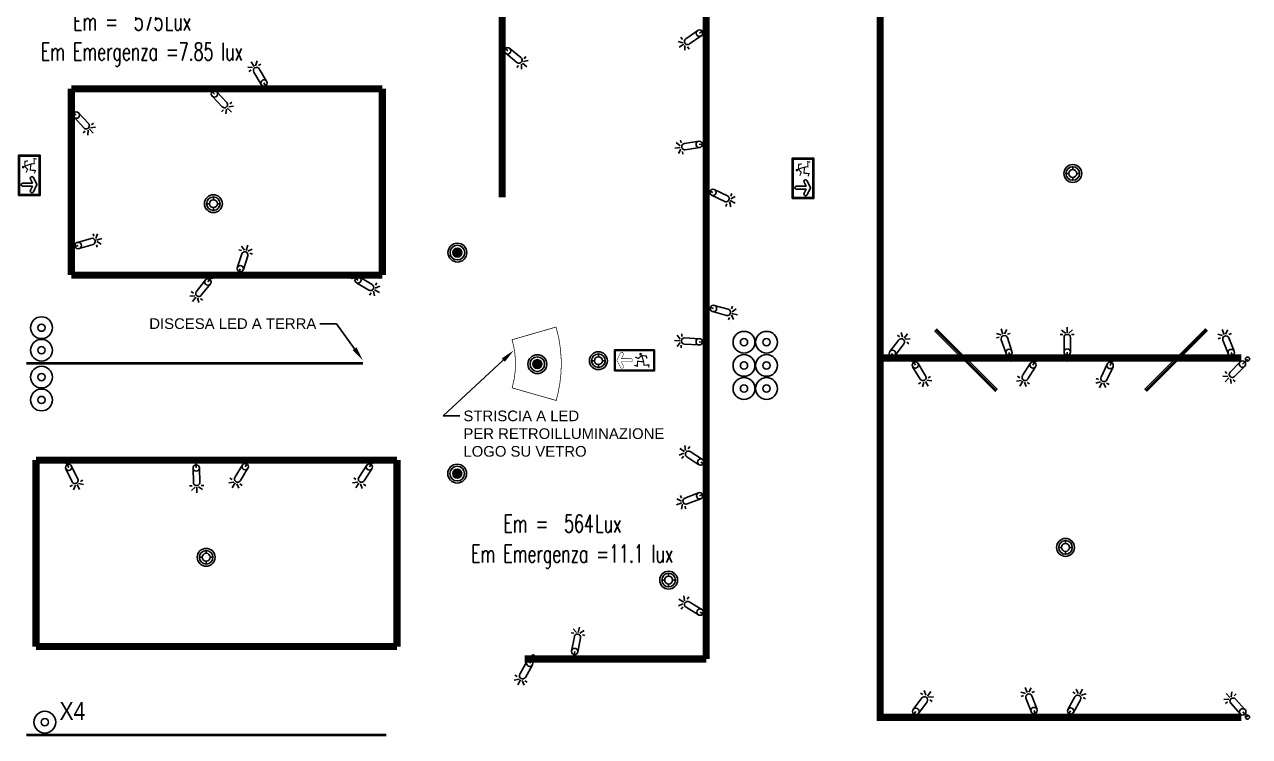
# Model space of a CAD drawing. Header units: millimetres. Extents: x 10518 to 18958, y -3857 to 2113.
# Drawn here: x 13332 to 15057, y -1665 to -661 of the extents above; entities that cross this region are included whole.
import ezdxf
from ezdxf import colors
from ezdxf.entities.mleader import LeaderData, LeaderLine
from ezdxf.enums import TextEntityAlignment as Align
from ezdxf.math import Vec2, Vec3

# ---------------------------------------------------------------- set-up
doc = ezdxf.new("R2010")
doc.units = ezdxf.units.MM
doc.linetypes.add('35', pattern=[1.5, 0.5, -0.25, 0.5, -0.25])
doc.linetypes.add('Tratteggio', pattern=[0.25, 0.15, -0.1])
for name, color, linetype in [('EM', 4, 'Continuous'), ('LC', 3, 'Continuous'), ('SCRITTE1', 90, 'Continuous'), ('TESTI', 7, 'Continuous')]:
    doc.layers.add(name, color=color, linetype=linetype)
doc.styles.add('1', font='SIMPLEX', dxfattribs={"width": 0.65})
doc.styles.add('ROMANS', font='romans', dxfattribs={"height": 2.5})
doc.styles.get("Standard").update_dxf_attribs({"font": 'arial.ttf'})

# ---------------------------------------------------------------- blocks, each defined once
blk = doc.blocks.new('*U41')
at = {"color": 2, "const_width": 2}
blk.add_lwpolyline([(-59.5, 0), (59.3, 0)], dxfattribs=at)
blk.add_lwpolyline([(60, 1.9), (60, -1.9), (-60, -1.9), (-60, 1.9)], close=True)
blk = doc.blocks.new('5299_2_0')
for p, q in [((-5.6, 0), (-9.6, 0)), ((0, 9.6), (0, 5.6)), ((9.6, 0), (5.6, 0)), ((0, -5.6), (0, -9.6))]:
    blk.add_line(p, q)
for radius in [12.6, 9.58, 5.58]:
    blk.add_circle((0, 0), radius)
blk = doc.blocks.new('emer')
for points in [[(1047.689, 696.966), (1048.115, 696.966), (1048.115, 696.74), (1047.689, 696.74)], [(1047.699, 696.956), (1048.105, 696.956), (1048.105, 696.75), (1047.699, 696.75)]]:
    blk.add_lwpolyline(points, close=True)
for points, const_width in [([(1047.73, 696.811, -1.039456), (1047.744, 696.84), (1047.788, 696.818), (1047.788, 696.921, -1.036495), (1047.818, 696.921), (1047.818, 696.818), (1047.862, 696.84, -1.039456), (1047.876, 696.811), (1047.803, 696.774)], 0.00324), ([(1047.982, 696.921, 1), (1047.994, 696.915, 1)], 0.0138)]:
    blk.add_lwpolyline(points, format="xyb", close=True, dxfattribs=dict(const_width=const_width))
blk.add_lwpolyline([(1047.729, 696.81, -1.037578), (1047.745, 696.842), (1047.786, 696.821), (1047.786, 696.921, -1.034653), (1047.82, 696.921), (1047.82, 696.821), (1047.861, 696.842, -1.037578), (1047.877, 696.81), (1047.803, 696.773)], format="xyb", close=True)
at = {"const_width": 0.0121}
for points in [[(1048.016, 696.837), (1047.956, 696.843), (1047.953, 696.789), (1047.922, 696.8)], [(1047.995, 696.902), (1047.967, 696.871), (1047.93, 696.887)], [(1047.995, 696.902), (1048.05, 696.898), (1048.054, 696.868)], [(1047.999, 696.902), (1048.02, 696.838), (1048.025, 696.801), (1048.077, 696.803), (1048.073, 696.777)]]:
    blk.add_lwpolyline(points, dxfattribs=at)
blk = doc.blocks.new('emer bandiera2')
for points in [[(19484, 11821.5), (19540.3, 11821.5), (19540.3, 11791.9), (19484, 11791.9)], [(19485, 11820.5), (19539.3, 11820.5), (19539.3, 11792.9), (19485, 11792.9)]]:
    blk.add_lwpolyline(points, close=True)
for points, const_width in [([(19504.5, 11815.7, -1), (19502.8, 11815, -1)], 1.84), ([(19532.1, 11796.8, -1.037578), (19527.9, 11799), (19530.7, 11804.5), (19517.2, 11804.5, -1.034653), (19517.2, 11808.9), (19530.7, 11808.9), (19527.9, 11814.5, -1.037578), (19532.1, 11816.6), (19537.1, 11806.7)], 0.65)]:
    blk.add_lwpolyline(points, format="xyb", close=True, dxfattribs=dict(const_width=const_width))
at = {"const_width": 1.62}
for points in [[(19502.2, 11813.3), (19499.3, 11804.7), (19498.7, 11799.8), (19491.8, 11800), (19492.3, 11796.5)], [(19502.7, 11813.3), (19495.3, 11812.6), (19494.8, 11808.8)], [(19499.9, 11804.5), (19507.9, 11805.3), (19508.3, 11798.1), (19512.5, 11799.6)], [(19502.7, 11813.3), (19506.4, 11809.1), (19511.3, 11811.3)]]:
    blk.add_lwpolyline(points, dxfattribs=at)
blk = doc.blocks.new('P')
at = {"transparency": 16777216}
for radius in [9.6, 3.2]:
    blk.add_circle((0, 0), radius, dxfattribs=at)
at = {"layer": 'TESTI', "color": 7, "transparency": 16777216, "style": 'ROMANS'}
blk.add_attdef('P', text='', height=13, dxfattribs=at).set_placement((-10.5, 11.1), align=Align.RIGHT)
blk.add_attdef('P', (10, 11.1), '', height=13, dxfattribs=at)
blk = doc.blocks.new('*U70')
at = {"color": 2}
for p, q in [((-17.7, -32.2), (-24.6, -34.2)), ((-24, -27.2), (-20.5, -28.8)), ((-15.8, -33.4), (-19.2, -40.5)), ((-13.4, -34.2), (-10.1, -40.3)), ((-9.3, -34.1), (-5.8, -35.8))]:
    blk.add_line(p, q, dxfattribs=at)
at = {"layer": 'LC'}
for p, q in [((0, 0), (-4.3, -9)), ((-17, -25.5), (-8.3, -7.1)), ((-0.2, -10.9), (-9, -29.3))]:
    blk.add_line(p, q, dxfattribs=at)
for centre, radius in [((0, 0), 2.88), ((-4.3, -9), 4.46)]:
    blk.add_circle(centre, radius, dxfattribs=at)
blk.add_arc((-13, -27.4), 4.46, 154.6516, 334.6516, dxfattribs=at)
blk = doc.blocks.new('*U45')
at = {"color": 2}
for p, q in [((-6.2, 34.8), (-10, 34.8)), ((-2.5, 36.6), (-8.1, 40.7)), ((0, 37), (0, 44.9)), ((2.2, 36.7), (7.6, 41.4)), ((10, 34.8), (6.2, 34.8))]:
    blk.add_line(p, q, dxfattribs=at)
at = {"layer": 'LC'}
for p, q in [((-4.5, 9.9), (-4.5, 30.3)), ((4.5, 30.3), (4.5, 9.9)), ((0, 0), (0, 9.9))]:
    blk.add_line(p, q, dxfattribs=at)
for centre, radius in [((0, 9.9), 4.46), ((0, 0), 2.88)]:
    blk.add_circle(centre, radius, dxfattribs=at)
blk.add_arc((0, 30.3), 4.46, 0, 180, dxfattribs=at)
blk = doc.blocks.new('*U69')
at = {"color": 2}
for p, q in [((-21.2, -30.1), (-28.3, -31.2)), ((-26.9, -24.3), (-23.6, -26.3)), ((-19.5, -31.4), (-23.6, -38.1)), ((-17.2, -32.5), (-14.5, -38.9)), ((-13.1, -32.9), (-9.8, -34.9))]:
    blk.add_line(p, q, dxfattribs=at)
at = {"layer": 'LC'}
for p, q in [((0, 0), (-5.2, -8.4)), ((-19.8, -23.4), (-9, -6.1)), ((-1.4, -10.8), (-12.2, -28.1))]:
    blk.add_line(p, q, dxfattribs=at)
for centre, radius in [((0, 0), 2.88), ((-5.2, -8.4), 4.46)]:
    blk.add_circle(centre, radius, dxfattribs=at)
blk.add_arc((-16, -25.8), 4.46, 148.2006, 328.2006, dxfattribs=at)
blk = doc.blocks.new('*U44')
at = {"color": 2}
for p, q in [((-14.2, 33.9), (-20.8, 35.9)), ((-11.9, 35), (-14.4, 42.5)), ((-9.7, 35.5), (-6.2, 41.6)), ((-1.7, 36.2), (-5.3, 35)), ((-17.1, 31), (-20.7, 29.7))]:
    blk.add_line(p, q, dxfattribs=at)
at = {"layer": 'LC'}
for p, q in [((-7.4, 8), (-14, 27.3)), ((-5.5, 30.2), (1, 10.8)), ((0, 0), (-3.2, 9.4))]:
    blk.add_line(p, q, dxfattribs=at)
for centre, radius in [((-3.2, 9.4), 4.46), ((0, 0), 2.88)]:
    blk.add_circle(centre, radius, dxfattribs=at)
blk.add_arc((-9.8, 28.7), 4.46, 18.7832, 198.7832, dxfattribs=at)
blk = doc.blocks.new('*U68')
at = {"color": 2}
for p, q in [((9.6, -34.9), (12.9, -32.9)), ((17.3, -32.5), (15.2, -39.3)), ((19.3, -31.5), (23.4, -38.2)), ((21.3, -29.9), (28.2, -30.5)), ((23.5, -26.4), (26.7, -24.4))]:
    blk.add_line(p, q, dxfattribs=at)
at = {"layer": 'LC'}
for p, q in [((0, 0), (5.2, -8.5)), ((12, -28.2), (1.4, -10.8)), ((9, -6.1), (19.7, -23.5))]:
    blk.add_line(p, q, dxfattribs=at)
for centre, radius in [((0, 0), 2.88), ((5.2, -8.5), 4.46)]:
    blk.add_circle(centre, radius, dxfattribs=at)
blk.add_arc((15.9, -25.9), 4.46, 211.4891, 31.4891, dxfattribs=at)
blk = doc.blocks.new('*U43')
at = {"color": 2}
for p, q in [((20.2, 30.7), (18.2, 37.3)), ((22.4, 29.4), (27.2, 35.7)), ((16.1, 31.5), (13.1, 33.8)), ((24, 27.9), (31.1, 28.4)), ((29.1, 21.6), (26, 23.9))]:
    blk.add_line(p, q, dxfattribs=at)
at = {"layer": 'LC'}
for p, q in [((2.5, 10.6), (14.8, 26.9)), ((21.9, 21.5), (9.6, 5.2)), ((0, 0), (6, 7.9))]:
    blk.add_line(p, q, dxfattribs=at)
for centre, radius in [((0, 0), 2.88), ((6, 7.9), 4.46)]:
    blk.add_circle(centre, radius, dxfattribs=at)
blk.add_arc((18.4, 24.2), 4.46, 322.7371, 142.7371, dxfattribs=at)
blk = doc.blocks.new('*U46')
at = {"color": 2}
for p, q in [((-15.9, 33.1), (-22.6, 34.9)), ((-13.6, 34.4), (-16.5, 41.7)), ((-11.5, 35), (-8.2, 41.3)), ((-3.5, 36.1), (-7, 34.7)), ((-18.6, 30.1), (-22.2, 28.7))]:
    blk.add_line(p, q, dxfattribs=at)
at = {"layer": 'LC'}
for p, q in [((-7.8, 7.6), (-15.3, 26.6)), ((-7, 29.9), (0.5, 10.9)), ((0, 0), (-3.7, 9.2))]:
    blk.add_line(p, q, dxfattribs=at)
for centre, radius in [((-3.7, 9.2), 4.46), ((0, 0), 2.88)]:
    blk.add_circle(centre, radius, dxfattribs=at)
blk.add_arc((-11.2, 28.2), 4.46, 21.6255, 201.6255, dxfattribs=at)
blk = doc.blocks.new('*U71')
at = {"color": 2}
for p, q in [((-27.4, -24.6), (-34.5, -24.1)), ((-31.6, -17.7), (-28.9, -20.4)), ((-26, -26.3), (-31.5, -31.9)), ((-24, -27.8), (-22.8, -34.7)), ((-20, -29.1), (-17.3, -31.8))]:
    blk.add_line(p, q, dxfattribs=at)
at = {"layer": 'LC'}
for p, q in [((0, 0), (-7, -7.1)), ((-24.5, -18.4), (-10.2, -3.9)), ((-3.8, -10.2), (-18.2, -24.7))]:
    blk.add_line(p, q, dxfattribs=at)
for centre, radius in [((0, 0), 2.88), ((-7, -7.1), 4.46)]:
    blk.add_circle(centre, radius, dxfattribs=at)
blk.add_arc((-21.3, -21.6), 4.46, 135.3357, 315.3357, dxfattribs=at)
blk = doc.blocks.new('*U73')
at = {"color": 2}
for p, q in [((11.4, 33.5), (8, 35.3)), ((15.5, 33.3), (12.6, 39.6)), ((17.9, 32.4), (21.7, 39.3)), ((19.7, 31.1), (26.6, 32.6)), ((25.6, 25.6), (22.3, 27.5))]:
    blk.add_line(p, q, dxfattribs=at)
at = {"layer": 'LC'}
for p, q in [((0.9, 10.8), (10.8, 28.7)), ((18.6, 24.4), (8.7, 6.5)), ((0, 0), (4.8, 8.7))]:
    blk.add_line(p, q, dxfattribs=at)
for centre, radius in [((0, 0), 2.88), ((4.8, 8.7), 4.46)]:
    blk.add_circle(centre, radius, dxfattribs=at)
blk.add_arc((14.7, 26.6), 4.46, 331.0958, 151.0958, dxfattribs=at)
blk = doc.blocks.new('*U42')
at = {"color": 2}
for p, q in [((-15.5, 33.3), (-22.2, 35.1)), ((-13.3, 34.5), (-16.1, 41.9)), ((-11.1, 35.1), (-7.8, 41.4)), ((-3.1, 36.1), (-6.7, 34.7)), ((-18.3, 30.3), (-21.9, 28.9))]:
    blk.add_line(p, q, dxfattribs=at)
at = {"layer": 'LC'}
for p, q in [((-7.7, 7.7), (-15.1, 26.7)), ((-6.7, 29.9), (0.6, 10.9)), ((0, 0), (-3.6, 9.3))]:
    blk.add_line(p, q, dxfattribs=at)
for centre, radius in [((-3.6, 9.3), 4.46), ((0, 0), 2.88)]:
    blk.add_circle(centre, radius, dxfattribs=at)
blk.add_arc((-10.9, 28.3), 4.46, 21.0395, 201.0395, dxfattribs=at)
blk = doc.blocks.new('*U72')
at = {"color": 2}
for p, q in [((19.8, 30.9), (17.8, 37.5)), ((22.1, 29.7), (26.8, 36)), ((15.8, 31.7), (12.7, 33.9)), ((23.7, 28.2), (30.8, 28.7)), ((28.8, 21.9), (25.8, 24.2))]:
    blk.add_line(p, q, dxfattribs=at)
at = {"layer": 'LC'}
for p, q in [((2.3, 10.6), (14.5, 27)), ((21.7, 21.7), (9.5, 5.3)), ((0, 0), (5.9, 8))]:
    blk.add_line(p, q, dxfattribs=at)
for centre, radius in [((0, 0), 2.88), ((5.9, 8), 4.46)]:
    blk.add_circle(centre, radius, dxfattribs=at)
blk.add_arc((18.1, 24.4), 4.46, 323.3726, 143.3726, dxfattribs=at)
blk = doc.blocks.new('*U47')
at = {"color": 2}
for p, q in [((-23, 28.8), (-22.1, 35.8)), ((-26.4, 25.5), (-33.3, 24.8)), ((-27.9, 21.7), (-30.8, 19.1)), ((-24.8, 27.5), (-30, 33.3)), ((-15.8, 32.6), (-18.7, 30))]:
    blk.add_line(p, q, dxfattribs=at)
at = {"layer": 'LC'}
for p, q in [((-10, 4.4), (-23.6, 19.6)), ((-17, 25.5), (-3.3, 10.4)), ((0, 0), (-6.6, 7.4))]:
    blk.add_line(p, q, dxfattribs=at)
for centre, radius in [((-6.6, 7.4), 4.46), ((0, 0), 2.88)]:
    blk.add_circle(centre, radius, dxfattribs=at)
blk.add_arc((-20.3, 22.5), 4.46, 42.035, 222.035, dxfattribs=at)
blk = doc.blocks.new('5040_2_1')
h = blk.add_hatch(color=2)
h.dxf.hatch_style = 1
h.paths.add_polyline_path([(6.3, 0, 1), (-6.3, 0, 1)])
for radius in [13.3, 10.3]:
    blk.add_circle((0, 0), radius)
at = {"color": 2}
blk.add_circle((0, 0), 6.33, dxfattribs=at)
blk = doc.blocks.new('*U108')
at = {"color": 2}
for p, q in [((6.2, -35.7), (9.7, -34)), ((14.1, -34), (11.3, -40.5)), ((16.2, -33.2), (19.7, -40.3)), ((18.3, -31.8), (25.2, -33)), ((20.9, -28.6), (24.3, -26.9))]:
    blk.add_line(p, q, dxfattribs=at)
at = {"layer": 'LC'}
for p, q in [((0, 0), (4.4, -8.9)), ((9.3, -29.2), (0.3, -10.9)), ((8.4, -7), (17.3, -25.3))]:
    blk.add_line(p, q, dxfattribs=at)
for centre, radius in [((0, 0), 2.88), ((4.4, -8.9), 4.46)]:
    blk.add_circle(centre, radius, dxfattribs=at)
blk.add_arc((13.3, -27.3), 4.46, 206.0035, 26.0035, dxfattribs=at)
blk = doc.blocks.new('*U111')
at = {"color": 2}
for p, q in [((7.3, -34.6), (11.1, -34.5)), ((-9, -35.1), (-5.2, -35)), ((-1.1, -36.8), (-6.4, -41.6)), ((1.1, -37), (1.3, -44.8)), ((3.6, -36.6), (9.3, -40.5))]:
    blk.add_line(p, q, dxfattribs=at)
at = {"layer": 'LC'}
for p, q in [((0, 0), (0.3, -9.9)), ((-3.6, -30.5), (-4.2, -10.1)), ((4.8, -9.8), (5.4, -30.2))]:
    blk.add_line(p, q, dxfattribs=at)
for centre, radius in [((0, 0), 2.88), ((0.3, -9.9), 4.46)]:
    blk.add_circle(centre, radius, dxfattribs=at)
blk.add_arc((0.9, -30.3), 4.46, 181.6935, 1.6935, dxfattribs=at)
blk = doc.blocks.new('*U110')
at = {"color": 2}
for p, q in [((-21, -30.2), (-28.1, -31.4)), ((-26.7, -24.5), (-23.5, -26.5)), ((-19.3, -31.5), (-23.4, -38.3)), ((-17, -32.6), (-14.3, -39)), ((-12.8, -32.9), (-9.6, -34.9))]:
    blk.add_line(p, q, dxfattribs=at)
at = {"layer": 'LC'}
for p, q in [((0, 0), (-5.2, -8.5)), ((-19.6, -23.6), (-9, -6.1)), ((-1.4, -10.8), (-12, -28.2))]:
    blk.add_line(p, q, dxfattribs=at)
for centre, radius in [((0, 0), 2.88), ((-5.2, -8.5), 4.46)]:
    blk.add_circle(centre, radius, dxfattribs=at)
blk.add_arc((-15.8, -25.9), 4.46, 148.5631, 328.5631, dxfattribs=at)
blk = doc.blocks.new('*U109')
at = {"color": 2}
for p, q in [((-21.8, -29.6), (-28.9, -30.6)), ((-27.4, -23.8), (-24.2, -25.8)), ((-20.1, -31), (-24.4, -37.6)), ((-17.8, -32.1), (-15.3, -38.6)), ((-13.7, -32.6), (-10.5, -34.7))]:
    blk.add_line(p, q, dxfattribs=at)
at = {"layer": 'LC'}
for p, q in [((0, 0), (-5.4, -8.3)), ((-20.2, -23), (-9.1, -5.9)), ((-1.7, -10.8), (-12.8, -27.9))]:
    blk.add_line(p, q, dxfattribs=at)
for centre, radius in [((0, 0), 2.88), ((-5.4, -8.3), 4.46)]:
    blk.add_circle(centre, radius, dxfattribs=at)
blk.add_arc((-16.5, -25.5), 4.46, 147.0634, 327.0634, dxfattribs=at)
blk = doc.blocks.new('*U112')
at = {"color": 2}
for p, q in [((-24.4, -27.5), (-31.6, -27.8)), ((-29.4, -21.1), (-26.4, -23.5)), ((-22.9, -29.1), (-27.7, -35.3)), ((-20.7, -30.4), (-18.8, -37)), ((-16.6, -31.2), (-13.6, -33.6))]:
    blk.add_line(p, q, dxfattribs=at)
at = {"layer": 'LC'}
for p, q in [((0, 0), (-6.1, -7.8)), ((-22.3, -21.1), (-9.6, -5)), ((-2.6, -10.6), (-15.3, -26.6))]:
    blk.add_line(p, q, dxfattribs=at)
for centre, radius in [((0, 0), 2.88), ((-6.1, -7.8), 4.46)]:
    blk.add_circle(centre, radius, dxfattribs=at)
blk.add_arc((-18.8, -23.9), 4.46, 141.8038, 321.8038, dxfattribs=at)
blk = doc.blocks.new('*U113')
at = {"color": 2}
for p, q in [((4.8, 35), (1.1, 36.2)), ((8.8, 35.7), (4.8, 41.2)), ((11.3, 35.2), (13.8, 42.7)), ((13.4, 34.3), (19.9, 37.1)), ((20.2, 30.1), (16.6, 31.2))]:
    blk.add_line(p, q, dxfattribs=at)
at = {"layer": 'LC'}
for p, q in [((-1.2, 10.8), (5.1, 30.3)), ((13.6, 27.5), (7.3, 8.1)), ((0, 0), (3, 9.4))]:
    blk.add_line(p, q, dxfattribs=at)
for centre, radius in [((0, 0), 2.88), ((3, 9.4), 4.46)]:
    blk.add_circle(centre, radius, dxfattribs=at)
blk.add_arc((9.3, 28.9), 4.46, 342.1379, 162.1379, dxfattribs=at)
blk = doc.blocks.new('*U114')
at = {"color": 2}
for p, q in [((32.8, -16.5), (39.2, -13.8)), ((33.1, -12.4), (35.1, -9.1)), ((24.8, -26.4), (26.8, -23.1)), ((30.5, -20.6), (31.7, -27.6)), ((31.8, -18.9), (38.6, -22.9))]:
    blk.add_line(p, q, dxfattribs=at)
at = {"layer": 'LC'}
for p, q in [((0, 0), (8.5, -5.1)), ((23.8, -19.3), (6.3, -8.9)), ((10.8, -1.2), (28.4, -11.6))]:
    blk.add_line(p, q, dxfattribs=at)
for centre, radius in [((0, 0), 2.88), ((8.5, -5.1), 4.46)]:
    blk.add_circle(centre, radius, dxfattribs=at)
blk.add_arc((26.1, -15.5), 4.46, 239.3313, 59.3313, dxfattribs=at)
blk = doc.blocks.new('*U115')
at = {"color": 2}
for p, q in [((16.6, -32.2), (19.3, -29.6)), ((23.6, -28.3), (22.9, -35.3)), ((25.3, -26.9), (30.7, -32.7)), ((27, -25), (33.8, -24.1)), ((28.4, -21.1), (31.2, -18.5))]:
    blk.add_line(p, q, dxfattribs=at)
at = {"layer": 'LC'}
for p, q in [((0, 0), (6.8, -7.2)), ((17.6, -25.2), (3.6, -10.3)), ((10.1, -4.2), (24.1, -19))]:
    blk.add_line(p, q, dxfattribs=at)
for centre, radius in [((0, 0), 2.88), ((6.8, -7.2), 4.46)]:
    blk.add_circle(centre, radius, dxfattribs=at)
blk.add_arc((20.8, -22.1), 4.46, 223.273, 43.273, dxfattribs=at)
blk = doc.blocks.new('*U116')
at = {"color": 2}
for p, q in [((-19.1, 31.7), (-23.1, 38.4)), ((-17, 32.6), (-14.8, 39.4)), ((-9.3, 35), (-12.6, 33)), ((-21.1, 30.1), (-27.9, 30.7)), ((-23.3, 26.6), (-26.6, 24.7))]:
    blk.add_line(p, q, dxfattribs=at)
at = {"layer": 'LC'}
for p, q in [((-8.9, 6.2), (-19.5, 23.7)), ((-11.8, 28.3), (-1.3, 10.8)), ((0, 0), (-5.1, 8.5))]:
    blk.add_line(p, q, dxfattribs=at)
for centre, radius in [((-5.1, 8.5), 4.46), ((0, 0), 2.88)]:
    blk.add_circle(centre, radius, dxfattribs=at)
blk.add_arc((-15.6, 26), 4.46, 31.0311, 211.0311, dxfattribs=at)
blk = doc.blocks.new('*U117')
at = {"color": 2}
for p, q in [((-19.8, -31), (-26.8, -32.5)), ((-25.7, -25.5), (-22.4, -27.4)), ((-18, -32.3), (-21.8, -39.2)), ((-15.6, -33.2), (-12.7, -39.5)), ((-11.5, -33.4), (-8.2, -35.3))]:
    blk.add_line(p, q, dxfattribs=at)
at = {"layer": 'LC'}
for p, q in [((0, 0), (-4.8, -8.7)), ((-18.7, -24.3), (-8.7, -6.5)), ((-0.9, -10.8), (-10.9, -28.7))]:
    blk.add_line(p, q, dxfattribs=at)
for centre, radius in [((0, 0), 2.88), ((-4.8, -8.7), 4.46)]:
    blk.add_circle(centre, radius, dxfattribs=at)
blk.add_arc((-14.8, -26.5), 4.46, 150.8579, 330.8579, dxfattribs=at)
blk = doc.blocks.new('*U118')
at = {"color": 2}
for p, q in [((0.5, 35.4), (-3.3, 36.1)), ((4.5, 36.5), (-0.3, 41.5)), ((7, 36.3), (8.5, 44)), ((9.1, 35.6), (15.3, 39.2)), ((16.4, 32.3), (12.7, 33))]:
    blk.add_line(p, q, dxfattribs=at)
at = {"layer": 'LC'}
for p, q in [((-2.5, 10.6), (1.4, 30.6)), ((10.1, 29), (6.3, 8.9)), ((0, 0), (1.9, 9.7))]:
    blk.add_line(p, q, dxfattribs=at)
for centre, radius in [((0, 0), 2.88), ((1.9, 9.7), 4.46)]:
    blk.add_circle(centre, radius, dxfattribs=at)
blk.add_arc((5.7, 29.8), 4.46, 349.0897, 169.0897, dxfattribs=at)
blk = doc.blocks.new('*U119')
at = {"color": 2}
for p, q in [((-31.6, 19.1), (-38.4, 23.2)), ((-30.3, 20.9), (-31.5, 27.9)), ((-24.6, 26.6), (-26.6, 23.3)), ((-32.7, 16.8), (-39, 14.1)), ((-33, 12.7), (-35, 9.4))]:
    blk.add_line(p, q, dxfattribs=at)
at = {"layer": 'LC'}
for p, q in [((-23.7, 19.5), (-6.2, 9)), ((-10.8, 1.3), (-28.3, 11.9)), ((0, 0), (-8.5, 5.1))]:
    blk.add_line(p, q, dxfattribs=at)
for centre, radius in [((-8.5, 5.1), 4.46), ((0, 0), 2.88)]:
    blk.add_circle(centre, radius, dxfattribs=at)
blk.add_arc((-26, 15.7), 4.46, 58.8518, 238.8518, dxfattribs=at)
blk = doc.blocks.new('*U120')
at = {"color": 2}
for p, q in [((-34.5, -13.4), (-41.8, -16.2)), ((-35, -11.2), (-41.3, -7.9)), ((-36.1, -3.2), (-34.7, -6.8)), ((-33.2, -15.6), (-35, -22.3)), ((-30.2, -18.4), (-28.8, -22))]:
    blk.add_line(p, q, dxfattribs=at)
at = {"layer": 'LC'}
for p, q in [((-29.9, -6.8), (-10.9, 0.6)), ((0, 0), (-9.3, -3.6)), ((-7.6, -7.8), (-26.7, -15.2))]:
    blk.add_line(p, q, dxfattribs=at)
for centre, radius in [((-9.3, -3.6), 4.46), ((0, 0), 2.88)]:
    blk.add_circle(centre, radius, dxfattribs=at)
blk.add_arc((-28.3, -11), 4.46, 111.2357, 291.2357, dxfattribs=at)
blk = doc.blocks.new('*U121')
at = {"color": 2}
for p, q in [((-32.1, 17.8), (-38.6, 15.3)), ((-31, 20.1), (-37.7, 24.4)), ((-29.6, 21.8), (-30.6, 28.9)), ((-23.8, 27.3), (-25.8, 24.1)), ((-32.6, 13.7), (-34.7, 10.5))]:
    blk.add_line(p, q, dxfattribs=at)
at = {"layer": 'LC'}
for p, q in [((-23.1, 20.2), (-5.9, 9.1)), ((-10.8, 1.6), (-27.9, 12.7)), ((0, 0), (-8.3, 5.4))]:
    blk.add_line(p, q, dxfattribs=at)
for centre, radius in [((-8.3, 5.4), 4.46), ((0, 0), 2.88)]:
    blk.add_circle(centre, radius, dxfattribs=at)
blk.add_arc((-25.5, 16.5), 4.46, 57.0973, 237.0973, dxfattribs=at)
blk = doc.blocks.new('*U134')
at = {"color": 2}
for p, q in [((-36.9, 2.1), (-44.8, 2.6)), ((-36.5, 4.3), (-40.9, 9.9)), ((-34.2, 12), (-34.4, 8.2)), ((-36.7, -0.4), (-41.1, -5.8)), ((-35.1, -4.2), (-35.3, -8))]:
    blk.add_line(p, q, dxfattribs=at)
at = {"layer": 'LC'}
for p, q in [((-30, 6.2), (-9.7, 5)), ((0, 0), (-9.9, 0.6)), ((-10.2, -3.9), (-30.6, -2.7))]:
    blk.add_line(p, q, dxfattribs=at)
for centre, radius in [((-9.9, 0.6), 4.46), ((0, 0), 2.88)]:
    blk.add_circle(centre, radius, dxfattribs=at)
blk.add_arc((-30.3, 1.7), 4.46, 86.7081, 266.7081, dxfattribs=at)
blk = doc.blocks.new('*U100')
at = {"color": 2}
for p, q in [((35.2, -3.1), (36.2, 0.5)), ((30.9, -18.8), (32, -15.2)), ((34.9, -11.8), (37.9, -18.2)), ((35.7, -9.7), (43.3, -11.8)), ((36, -7.2), (41.4, -2.9))]:
    blk.add_line(p, q, dxfattribs=at)
at = {"layer": 'LC'}
for p, q in [((0, 0), (9.6, -2.6)), ((10.8, 1.7), (30.5, -3.7)), ((28.1, -12.3), (8.4, -6.9))]:
    blk.add_line(p, q, dxfattribs=at)
for centre, radius in [((0, 0), 2.88), ((9.6, -2.6), 4.46)]:
    blk.add_circle(centre, radius, dxfattribs=at)
blk.add_arc((29.3, -8), 4.46, 254.7647, 74.7647, dxfattribs=at)
blk = doc.blocks.new('*U132')
at = {"color": 2}
for p, q in [((33.4, -15.9), (40.5, -19.3)), ((34.1, -9.4), (35.7, -5.9)), ((34.2, -13.5), (40.2, -10.2)), ((27.1, -24), (28.7, -20.6)), ((32.2, -17.8), (34.1, -24.7))]:
    blk.add_line(p, q, dxfattribs=at)
at = {"layer": 'LC'}
for p, q in [((0, 0), (9, -4.3)), ((25.5, -17.1), (7, -8.3)), ((10.9, -0.2), (29.3, -9))]:
    blk.add_line(p, q, dxfattribs=at)
for centre, radius in [((0, 0), 2.88), ((9, -4.3), 4.46)]:
    blk.add_circle(centre, radius, dxfattribs=at)
blk.add_arc((27.4, -13.1), 4.46, 244.5123, 64.5123, dxfattribs=at)
blk = doc.blocks.new('*U131')
at = {"color": 2}
for p, q in [((-36.6, -3.4), (-42.1, 1.2)), ((-35.9, 4.6), (-35.4, 0.8)), ((-36.5, -5.7), (-44.3, -6.9)), ((-35.8, -8.1), (-39, -14.3)), ((-33.5, -11.5), (-32.9, -15.2))]:
    blk.add_line(p, q, dxfattribs=at)
at = {"layer": 'LC'}
for p, q in [((-30.7, -0.2), (-10.5, 2.9)), ((0, 0), (-9.8, -1.5)), ((-9.1, -5.9), (-29.3, -9))]:
    blk.add_line(p, q, dxfattribs=at)
for centre, radius in [((-9.8, -1.5), 4.46), ((0, 0), 2.88)]:
    blk.add_circle(centre, radius, dxfattribs=at)
blk.add_arc((-30, -4.6), 4.46, 98.7903, 278.7903, dxfattribs=at)
blk = doc.blocks.new('*U130')
at = {"color": 2}
for p, q in [((-34.3, -11.5), (-32.2, -14.7)), ((-31.5, -19.1), (-38.4, -17.3)), ((-30.4, -21), (-36.9, -25.5)), ((-28.7, -22.9), (-28.9, -29.8)), ((-25.1, -24.9), (-22.9, -28))]:
    blk.add_line(p, q, dxfattribs=at)
at = {"layer": 'LC'}
for p, q in [((0, 0), (-8.2, -5.6)), ((-27.5, -13.6), (-10.7, -2)), ((-5.6, -9.3), (-22.4, -20.9))]:
    blk.add_line(p, q, dxfattribs=at)
for centre, radius in [((0, 0), 2.88), ((-8.2, -5.6), 4.46)]:
    blk.add_circle(centre, radius, dxfattribs=at)
blk.add_arc((-25, -17.3), 4.46, 124.6399, 304.6399, dxfattribs=at)
blk = doc.blocks.new('*U122')
at = {"color": 2}
for p, q in [((30.7, -17.5), (33.2, -14.6)), ((20.3, -30), (22.8, -27.1)), ((26.8, -25.2), (27, -32.3)), ((28.4, -23.7), (34.5, -28.7)), ((29.8, -21.5), (36.5, -19.8))]:
    blk.add_line(p, q, dxfattribs=at)
at = {"layer": 'LC'}
for p, q in [((0, 0), (7.6, -6.4)), ((20.5, -22.9), (4.8, -9.8)), ((10.5, -2.9), (26.2, -16))]:
    blk.add_line(p, q, dxfattribs=at)
for centre, radius in [((0, 0), 2.88), ((7.6, -6.4), 4.46)]:
    blk.add_circle(centre, radius, dxfattribs=at)
blk.add_arc((23.3, -19.4), 4.46, 230.2017, 50.2017, dxfattribs=at)
blk = doc.blocks.new('Lux')
at = {"layer": 'SCRITTE1', "style": '1', "width": 0.65}
blk.add_text('Em =     Lux', height=25, dxfattribs=at).set_placement((0, 0))
blk.add_attdef('200', text='', height=25, dxfattribs=at).set_placement((106.4, 0), align=Align.CENTER)
blk = doc.blocks.new('*U143')
at = {"color": 2}
for p, q in [((31.6, 15.9), (30.5, 19.5)), ((34.4, 12.8), (36.7, 19.4)), ((36.2, 0.3), (35.1, 3.9)), ((35.4, 10.5), (43, 12.7)), ((35.8, 8.3), (41.8, 4.5))]:
    blk.add_line(p, q, dxfattribs=at)
at = {"layer": 'LC'}
for p, q in [((0, 0), (9.5, 2.8)), ((8.3, 7.1), (27.8, 12.9)), ((30.4, 4.3), (10.8, -1.5))]:
    blk.add_line(p, q, dxfattribs=at)
for centre, radius in [((0, 0), 2.88), ((9.5, 2.8), 4.46)]:
    blk.add_circle(centre, radius, dxfattribs=at)
blk.add_arc((29.1, 8.6), 4.46, 286.505, 106.505, dxfattribs=at)

msp = doc.modelspace()

# ---------------------------------------------------------------- linework, layer by layer
at = {"layer": 'LC', "color": 151, "linetype": 'Tratteggio', "ltscale": 150, "const_width": 10, "elevation": 306.3}
for points in [[(15045.6, 222.5), (14537.1, 222.5), (14537.1, -1637.8), (15045.6, -1637.8)], [(15045.6, -1131.3), (14537.1, -1131.3)]]:
    msp.add_lwpolyline(points, dxfattribs=at)
at = {"layer": 'LC', "color": 151, "linetype": 'Tratteggio', "ltscale": 100, "const_width": 10}
for points, elevation in [([(14004.6, -904.8), (14004.6, 161.7)], 612.7), ([(14292.1, -1555.6), (14292.1, 161.7)], 612.7), ([(13398.1, -1014.5), (13398.1, -751.8)], 306.3), ([(13398.1, -751.8), (13836, -751.8)], 612.7), ([(13836, -1014.5), (13836, -751.8)], 612.7), ([(13398.1, -1014.5), (13836, -1014.5)], 306.3), ([(13856.7, -1275.3), (13348.3, -1275.3)], 306.3), ([(13348.3, -1538), (13348.3, -1275.3)], 306.3), ([(13856.7, -1538), (13856.7, -1275.3)], 612.7), ([(13856.7, -1538), (13348.3, -1538)], 612.7), ([(14292.1, -1555.6), (14036.5, -1555.6)], 612.7)]:
    msp.add_lwpolyline(points, dxfattribs=dict(at, elevation=elevation))
at = {"layer": 'LC', "const_width": 1}
msp.add_lwpolyline([(14080.7, -1087.7), (14084.7, -1104.3), (14086.7, -1117.8), (14087.9, -1132.8), (14088, -1142.7), (14087.4, -1155), (14085.9, -1167.8), (14083.3, -1181.5), (14080.8, -1191.2), (14045.4, -1181.1), (14018.8, -1173.4), (14021.7, -1160.8), (14023.2, -1149.1), (14023.5, -1136), (14023, -1128.3), (14022.1, -1120.9), (14020.7, -1113.7), (14018.7, -1105.6), (14080.7, -1087.7)], dxfattribs=at)
at = {"layer": 'LC', "linetype": '35', "ltscale": 20, "const_width": 4}
for points in [[(13334.5, -1138.8), (13809, -1138.8)], [(13334.5, -1662.8), (13841.5, -1662.8)]]:
    msp.add_lwpolyline(points, dxfattribs=at)

# ---------------------------------------------------------------- block references
at = {"layer": 'EM', "xscale": 133.6092619955721, "yscale": 133.6092619955721, "zscale": 133.6092619955721, "rotation": 90.00000000000705}
for p in [(106444.9, -140883.2), (107534.4, -140887.5)]:
    msp.add_blockref('emer', p, dxfattribs=at)
at = {"layer": 'EM'}
for p in [(14808.3, -871.3, 398.3), (13598.1, -913.8, 428.9), (14140.3, -1135.1, 311.5), (14798.1, -1398.3, 398.3), (13587.9, -1412.2, 428.9), (14239.2, -1444.4, 311.5)]:
    msp.add_blockref('5299_2_0', p, dxfattribs=at)
at = {"layer": 'EM', "color": 100, "xscale": -1}
msp.add_blockref('emer bandiera2', (33703.3, -12941.2, 275.7), dxfattribs=at)
at = {"layer": 'LC'}
for p, values in [((13400.5, -669.6), {'200': '575'}), ((14006.5, -1377.2), {'200': '564'})]:
    msp.add_blockref('Lux', p, dxfattribs=at).add_auto_attribs(values)
for name, p in [('*U130', (14290.8, -667.8, 306.3)), ('*U122', (14005, -692, 306.3)), ('*U116', (13674.4, -752.1, 306.3)), ('*U115', (13592.8, -752.1, 306.3)), ('*U115', (13398.2, -781.8, 306.3)), ('*U131', (14292, -828.8, 306.3)), ('*U132', (14292.6, -893.6, 306.3)), ('*U143', (13398.2, -975.6, 306.3)), ('*U113', (13633, -1014.9, 306.3)), ('5040_2_1', (13941.7, -982.8, 428.9)), ('*U112', (13596.4, -1016.3, 306.3)), ('*U114', (13793.3, -1016.3, 306.3)), ('*U100', (14292.7, -1058.9, 306.3)), ('*U134', (14292.1, -1109.1, 306.3)), ('*U43', (14548.4, -1132.8)), ('*U44', (14721.7, -1132.8)), ('*U45', (14800.5, -1132.8)), ('*U46', (15035.1, -1132.8)), ('5040_2_1', (14054.3, -1140, 428.9)), ('*U68', (14581.4, -1132.8)), ('*U69', (14757.4, -1132.8)), ('*U70', (14865.2, -1132.8)), ('*U71', (15054.3, -1132.8)), ('*U121', (14292.7, -1283.4, 306.3)), ('*U108', (13389.9, -1276.6, 306.3)), ('*U111', (13573.6, -1276.4, 306.3)), ('*U110', (13648.1, -1276, 306.3)), ('*U109', (13823.1, -1276.6, 306.3)), ('5040_2_1', (13941.4, -1294.3, 428.9)), ('*U120', (14292.1, -1321.9, 306.3)), ('*U119', (14292, -1494.6, 306.3)), ('*U118', (14105, -1554.7, 306.3)), ('*U117', (14048.4, -1552.8, 306.3)), ('*U41', (14184.3, -1555.7, 306.3)), ('*U72', (14581.4, -1637.5, 306.3)), ('*U42', (14757.4, -1637.5, 306.3)), ('*U73', (14800.5, -1637.5, 306.3)), ('*U47', (15054.3, -1637.5, 306.3))]:
    msp.add_blockref(name, p, dxfattribs=at)
for p, rotation in [((14291.4, -749.9, 306.3), 270.0000000000001), ((14536.6, -740.6, 306.3), 270.0000000000001), ((14004.2, -790.2, 306.3), 270.0000000000001), ((13508.5, -751.9, 306.3), 180), ((13752, -752.7, 306.3), 180), ((13836, -833.4, 306.3), 90.00000000000006), ((13398.1, -883.2, 306.3), 270.0000000000001), ((14536.6, -898.8, 306.3), 270.0000000000001), ((13836, -927.3, 306.3), 90.00000000000006), ((14291.8, -973.9, 306.3), 270.0000000000001), ((14536.6, -1018.9, 306.3), 270.0000000000001), ((13502, -1016.4, 306.3), 180), ((13710.6, -1015.2, 306.3), 180), ((14658, -1134.4, 306.3), 315.0000192859057), ((14953.6, -1134.3, 306.3), 225.0000192859054), ((14292, -1199.2, 306.3), 270.0000000000001), ((14536.6, -1264.8, 306.3), 270.0000000000001), ((13479.1, -1275.8, 306.3), 180), ((13727.1, -1275.8, 306.3), 180), ((14291.9, -1399.3, 306.3), 270.0000000000001), ((13347.7, -1408.5, 306.3), 270.0000000000001), ((13856.7, -1408.5, 306.3), 270.0000000000001), ((14536.6, -1429.2, 306.3), 270.0000000000001), ((14536.6, -1549.3, 306.3), 270.0000000000001), ((13479.9, -1538.3, 306.3), 180), ((13680.8, -1537.7, 306.3), 180), ((13774.7, -1537.7, 306.3), 180), ((14657.9, -1638.9, 306.3), 180.0000000000001), ((14953.5, -1638.8, 306.3), 180.0000000000001)]:
    msp.add_blockref('*U41', p, dxfattribs=dict(at, rotation=rotation))
at = {"layer": 'LC', "xscale": 1.6, "yscale": 1.6, "zscale": 1.6, "rotation": 90}
for p in [(13356, -1088.6), (13356, -1120.4), (13356, -1158.2), (13356, -1190.5), (13360.7, -1644.6)]:
    msp.add_blockref('P', p, dxfattribs=at)
at = {"layer": 'LC', "xscale": 1.6, "yscale": 1.6, "zscale": 1.6}
for p in [(14345.3, -1109.1), (14377.1, -1109.1), (14345.3, -1141.8), (14377.1, -1141.8), (14345.3, -1174.4), (14377.1, -1174.4)]:
    msp.add_blockref('P', p, dxfattribs=at)

# ---------------------------------------------------------------- texts
at = {"width": 0.85}
msp.add_text('X4', height=25, dxfattribs=at).set_placement((13399.6, -1628.9), align=Align.MIDDLE)
at = {"layer": 'EM', "style": '1', "width": 0.65}
for s, p in [('Em Emergenza =7.85 lux', (13497.5, -711.9)), ('Em Emergenza =11.1 lux', (14103.5, -1419.6))]:
    msp.add_text(s, height=25, dxfattribs=at).set_placement(p, align=Align.CENTER)

# ---------------------------------------------------------------- next in the draw order: leaders
ml = msp.add_multileader_mtext('Standard')
ml.set_content('DISCESA LED A TERRA', color=256)
ml.set_leader_properties()
ml.build(insert=Vec2(0, 0))
ml.multileader.update_dxf_attribs({"has_text_frame": 1, "dogleg_length": 10, "arrow_head_size": 20})
ctx = ml.context
ctx.base_point, ctx.char_height, ctx.arrow_head_size, ctx.landing_gap_size, ctx.plane_origin = Vec3(13504.4, -1083), 15, 20, 5, Vec3(13677, -1041.5)
ctx.text_align_type = 2
notes = []
notes.append((ctx, [(1, (1, 1, 0), (13771.4, -1083), (-1, 0), 23.4, [(0, [(13808.6, -1134.5)], 0, [])])]))
ctx.mtext.insert, ctx.mtext.alignment, ctx.mtext.flow_direction = Vec3(13743, -1075.4), 3, 5
ctx.mtext.has_bg_fill, ctx.mtext.bg_color, ctx.mtext.bg_scale_factor, ctx.mtext.bg_transparency, ctx.mtext.use_window_bg_color = 1, -1027028792, 1.5, 0, 1
ml = msp.add_multileader_mtext('Standard')
ml.set_content('STRISCIA A LED\\PPER RETROILLUMINAZIONE\\PLOGO SU VETRO', color=256)
ml.set_leader_properties()
ml.build(insert=Vec2(0, 0))
ml.multileader.update_dxf_attribs({"has_text_frame": 1, "dogleg_length": 10, "arrow_head_size": 20})
ctx = ml.context
ctx.base_point, ctx.char_height, ctx.arrow_head_size, ctx.landing_gap_size, ctx.plane_origin = Vec3(13945.2, -1213), 15, 20, 5, Vec3(14080.7, -1087.7)
notes.append((ctx, [(0, (1, 1, 0), (13921.9, -1213), (1, 0), 23.4, [(0, [(14021, -1120.6)], 0, [])])]))
ctx.mtext.insert, ctx.mtext.flow_direction = Vec3(13950.2, -1205.4), 5
ctx.mtext.has_bg_fill, ctx.mtext.bg_color, ctx.mtext.bg_scale_factor, ctx.mtext.bg_transparency, ctx.mtext.use_window_bg_color = 1, -1027028792, 1.5, 0, 1
for ctx, leaders in notes:
    for number, flags, end, landing, length, lines in leaders:
        leader = LeaderData()
        leader.index, (leader.has_last_leader_line, leader.has_dogleg_vector, leader.attachment_direction) = number, flags
        leader.last_leader_point, leader.dogleg_vector, leader.dogleg_length = Vec3(end), Vec3(landing), length
        for number, points, colour, breaks in lines:
            line = LeaderLine()
            line.index, line.vertices, line.color, line.breaks = number, Vec3.list(points), colors.encode_raw_color(colour), breaks
            leader.lines.append(line)
        ctx.leaders.append(leader)

doc.saveas('drawing.dxf')
